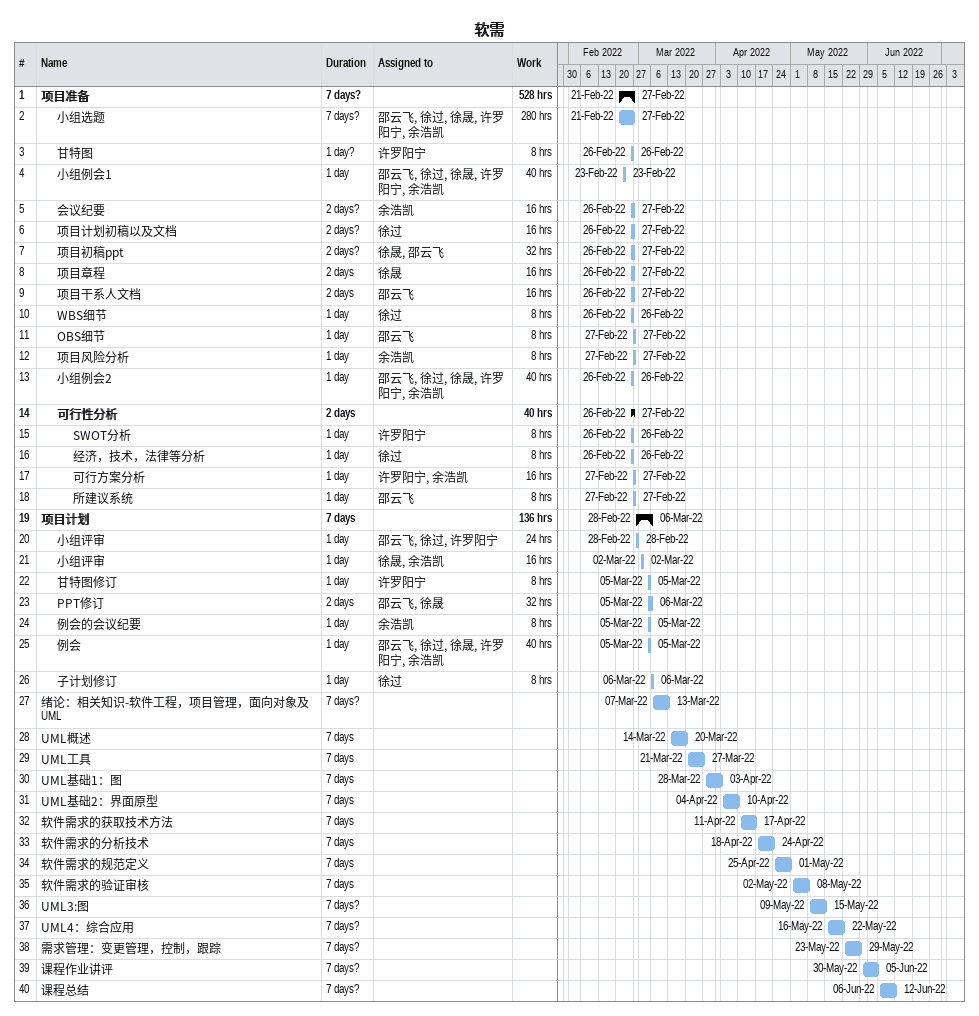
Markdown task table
软需

| ID | Level | Task | Duration | Start | Finish | Resources | Work (h) |
|---|---|---|---|---|---|---|---|
| 1 | 1 | **项目准备** | 7d? | 2022-02-21 | 2022-02-27 |  | 528 |
| 2 | 2 | 小组选题 | 7d? | 2022-02-21 | 2022-02-27 | 邵云飞, 徐过, 徐晟, 许罗阳宁, 余浩凯 | 280 |
| 3 | 2 | 甘特图 | 1d? | 2022-02-26 | 2022-02-26 | 许罗阳宁 | 8 |
| 4 | 2 | 小组例会1 | 1d | 2022-02-23 | 2022-02-23 | 邵云飞, 徐过, 徐晟, 许罗阳宁, 余浩凯 | 40 |
| 5 | 2 | 会议纪要 | 2d? | 2022-02-26 | 2022-02-27 | 余浩凯 | 16 |
| 6 | 2 | 项目计划初稿以及文档 | 2d? | 2022-02-26 | 2022-02-27 | 徐过 | 16 |
| 7 | 2 | 项目初稿ppt | 2d? | 2022-02-26 | 2022-02-27 | 徐晟, 邵云飞 | 32 |
| 8 | 2 | 项目章程 | 2d | 2022-02-26 | 2022-02-27 | 徐晟 | 16 |
| 9 | 2 | 项目干系人文档 | 2d | 2022-02-26 | 2022-02-27 | 邵云飞 | 16 |
| 10 | 2 | WBS细节 | 1d | 2022-02-26 | 2022-02-26 | 徐过 | 8 |
| 11 | 2 | OBS细节 | 1d | 2022-02-27 | 2022-02-27 | 邵云飞 | 8 |
| 12 | 2 | 项目风险分析 | 1d | 2022-02-27 | 2022-02-27 | 余浩凯 | 8 |
| 13 | 2 | 小组例会2 | 1d | 2022-02-26 | 2022-02-26 | 邵云飞, 徐过, 徐晟, 许罗阳宁, 余浩凯 | 40 |
| 14 | 2 | **可行性分析** | 2d | 2022-02-26 | 2022-02-27 |  | 40 |
| 15 | 3 | SWOT分析 | 1d | 2022-02-26 | 2022-02-26 | 许罗阳宁 | 8 |
| 16 | 3 | 经济，技术，法律等分析 | 1d | 2022-02-26 | 2022-02-26 | 徐过 | 8 |
| 17 | 3 | 可行方案分析 | 1d | 2022-02-27 | 2022-02-27 | 许罗阳宁, 余浩凯 | 16 |
| 18 | 3 | 所建议系统 | 1d | 2022-02-27 | 2022-02-27 | 邵云飞 | 8 |
| 19 | 1 | **项目计划** | 7d | 2022-02-28 | 2022-03-06 |  | 136 |
| 20 | 2 | 小组评审 | 1d | 2022-02-28 | 2022-02-28 | 邵云飞, 徐过, 许罗阳宁 | 24 |
| 21 | 2 | 小组评审 | 1d | 2022-03-02 | 2022-03-02 | 徐晟, 余浩凯 | 16 |
| 22 | 2 | 甘特图修订 | 1d | 2022-03-05 | 2022-03-05 | 许罗阳宁 | 8 |
| 23 | 2 | PPT修订 | 2d | 2022-03-05 | 2022-03-06 | 邵云飞, 徐晟 | 32 |
| 24 | 2 | 例会的会议纪要 | 1d | 2022-03-05 | 2022-03-05 | 余浩凯 | 8 |
| 25 | 2 | 例会 | 1d | 2022-03-05 | 2022-03-05 | 邵云飞, 徐过, 徐晟, 许罗阳宁, 余浩凯 | 40 |
| 26 | 2 | 子计划修订 | 1d | 2022-03-06 | 2022-03-06 | 徐过 | 8 |
| 27 | 1 | 绪论：相关知识-软件工程，项目管理，面向对象及UML | 7d? | 2022-03-07 | 2022-03-13 |  |  |
| 28 | 1 | UML概述 | 7d | 2022-03-14 | 2022-03-20 |  |  |
| 29 | 1 | UML工具 | 7d | 2022-03-21 | 2022-03-27 |  |  |
| 30 | 1 | UML基础1：图 | 7d | 2022-03-28 | 2022-04-03 |  |  |
| 31 | 1 | UML基础2：界面原型 | 7d | 2022-04-04 | 2022-04-10 |  |  |
| 32 | 1 | 软件需求的获取技术方法 | 7d | 2022-04-11 | 2022-04-17 |  |  |
| 33 | 1 | 软件需求的分析技术 | 7d | 2022-04-18 | 2022-04-24 |  |  |
| 34 | 1 | 软件需求的规范定义 | 7d | 2022-04-25 | 2022-05-01 |  |  |
| 35 | 1 | 软件需求的验证审核 | 7d | 2022-05-02 | 2022-05-08 |  |  |
| 36 | 1 | UML3:图 | 7d? | 2022-05-09 | 2022-05-15 |  |  |
| 37 | 1 | UML4：综合应用 | 7d? | 2022-05-16 | 2022-05-22 |  |  |
| 38 | 1 | 需求管理：变更管理，控制，跟踪 | 7d? | 2022-05-23 | 2022-05-29 |  |  |
| 39 | 1 | 课程作业讲评 | 7d? | 2022-05-30 | 2022-06-05 |  |  |
| 40 | 1 | 课程总结 | 7d? | 2022-06-06 | 2022-06-12 |  |  |
